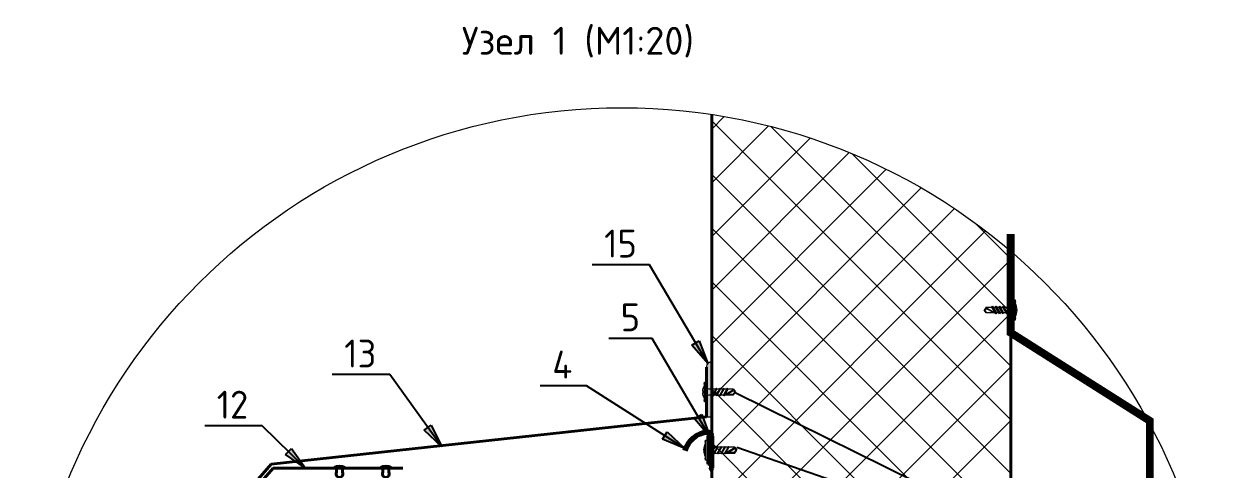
# Model space of a CAD drawing. Header units: millimetres. Extents: x -3689 to 2955806, y -724709 to -635850.
# Drawn here: x 2949023 to 2949623, y -718948 to -718725 of the extents above; entities that cross this region are included whole.
import ezdxf

# ---------------------------------------------------------------- set-up
doc = ezdxf.new("R2010")
doc.units = ezdxf.units.MM
for name, color, linetype, lineweight in [('_PP_Primary Line Continuous', 3, 'Continuous', 40), ('_Выноска', 7, 'Continuous', 15), ('гидроветрозащита', 10, 'Continuous', 70), ('Штрих Мин. Вата', 40, 'Continuous', 15)]:
    doc.layers.add(name, color=color, linetype=linetype, lineweight=lineweight)
doc.layers.add('S-METL', color=14, linetype='Continuous')
doc.layers.add('ФЭ', color=7, linetype='Continuous', lineweight=25, true_color=0xb8002e)
doc.styles.add('GOST-2.304_Type-B', font='')
doc.styles.add('PDF ISOCPEUR', font='isocpeur.ttf')
doc.styles.get('GOST-2.304_Type-B').set_extended_font_data('GOST Common')

# ---------------------------------------------------------------- blocks, each defined once
blk = doc.blocks.new('4.2x16')
at = {"lineweight": 0}
for p, q in [((-1.2, 5.3), (-1.2, -5.3)), ((14.88, 1.6), (16, 0))]:
    blk.add_line(p, q, dxfattribs=at)
for points in [[(-1.2, 3.6, 0.114819), (-2.1, 0.25), (-1.6, 0.25), (-1.6, -0.25), (-2.1, -0.25, 0.114819), (-1.2, -3.6)], [(0, -5.3), (0, 5.3, 0.414214), (-0.2, 5.5), (-1, 5.5, 0.414214), (-1.2, 5.3, 0.209763), (-1.2, 3.8)], [(0, 3.1, 0.414214), (1.5, 1.6), (3.3, 1.6), (3.59, 2.1)], [(14.23, -0.83, 0.131652), (14.88, -1.6), (16, 0), (14.23, -0.83), (9.88, 1.6), (14.88, 1.6), (14.72, 1.3), (15.72, -0.13)], [(-1.2, -3.8, 0.209763), (-1.2, -5.3, 0.414214), (-1, -5.5), (-0.2, -5.5, 0.414214), (0, -5.3)], [(5.15, -1.6), (1.5, -1.6, 0.414214), (0, -3.1)]]:
    blk.add_lwpolyline(points, format="xyb", dxfattribs=at)
for points in [[(0, -1.6), (0, -1.6), (0, 1.6)], [(3.59, 2.1), (5.44, -2.1)], [(3.88, 1.6), (5.3, 1.6)], [(5.59, 2.1), (7.44, -2.1)], [(5.88, 1.6), (7.3, 1.6)], [(7.59, 2.1), (9.44, -2.1)], [(7.88, 1.6), (9.3, 1.6)], [(14.72, 1.3), (11.03, 1.3), (14.57, -0.67)], [(7.15, -1.6), (5.73, -1.6)], [(9.15, -1.6), (7.73, -1.6)], [(11.15, -1.6), (9.73, -1.6)], [(11.73, -1.6), (11.44, -2.1)], [(14.88, -1.6), (11.73, -1.6)]]:
    blk.add_lwpolyline(points, dxfattribs=at)
for points in [[(3.59, 2.1), (5.73, -1.6), (5.44, -2.1), (3.3, 1.6)], [(5.3, 1.6), (5.59, 2.1), (7.73, -1.6), (7.44, -2.1)], [(7.3, 1.6), (7.59, 2.1), (9.73, -1.6), (9.44, -2.1)], [(9.59, 2.1), (11.44, -2.1), (9.3, 1.6), (9.59, 2.1), (11.73, -1.6)]]:
    blk.add_lwpolyline(points, close=True, dxfattribs=at)
blk = doc.blocks.new('*U385')
blk.add_blockref('4.2x16', (0, 0))

msp = doc.modelspace()

# ---------------------------------------------------------------- hatches: boundary and pattern name
for points in [[(2949365.85, -718895), (2949357.95, -718885.72), (2949361.6, -718883.58)], [(2949232.43, -718936.89), (2949223.71, -718928.38), (2949227.15, -718925.91)], [(2949367.12, -718932.01), (2949359.22, -718922.74), (2949362.87, -718920.59)], [(2949354.45, -718937.6), (2949343.2, -718932.94), (2949345.47, -718929.37)], [(2949164.18, -718947.49), (2949154.1, -718940.64), (2949157.06, -718937.61)]]:
    msp.add_hatch(color=256).paths.add_polyline_path(points, flags=0)
at = {"layer": '_Выноска'}
h = msp.add_hatch(color=256, dxfattribs=at)
h.set_gradient(color2=(0, 0, 0))
edge = h.paths.add_edge_path()
edge.add_line((2949365.27, -718896.79), (2949365.27, -718921.79))
edge.add_line((2949365.27, -718921.79), (2949367.86, -718921.79))
edge.add_line((2949367.86, -718921.79), (2949367.86, -718894.41))
edge.add_line((2949367.86, -718894.41), (2949367.27, -718894.41))
edge.add_arc((2949367.27, -718896.41), 2, 90, 180)
edge.add_line((2949365.27, -718896.41), (2949365.27, -718896.79))

# ---------------------------------------------------------------- linework, layer by layer
for p, q in [((2949336.73, -718845.39), (2949307.93, -718845.39)), ((2949365.85, -718895), (2949336.73, -718845.39)), ((2949338, -718882.41), (2949316.2, -718882.41)), ((2949367.12, -718932.01), (2949338, -718882.41)), ((2949357.95, -718885.72), (2949361.6, -718883.58)), ((2949361.6, -718883.58), (2949365.85, -718895)), ((2949365.85, -718895), (2949357.95, -718885.72)), ((2949206.34, -718900.59), (2949177.54, -718900.59)), ((2949232.43, -718936.89), (2949206.34, -718900.59)), ((2949305.09, -718906.14), (2949281.89, -718906.14)), ((2949354.45, -718937.6), (2949305.09, -718906.14)), ((2949379.67, -718909.5), (2949561.49, -718999.51)), ((2949223.71, -718928.38), (2949227.15, -718925.91)), ((2949227.15, -718925.91), (2949232.43, -718936.89)), ((2949359.22, -718922.74), (2949362.87, -718920.59)), ((2949367.12, -718932.01), (2949359.22, -718922.74)), ((2949362.87, -718920.59), (2949367.12, -718932.01)), ((2949142.37, -718926.27), (2949113.57, -718926.27)), ((2949164.18, -718947.49), (2949142.37, -718926.27)), ((2949232.43, -718936.89), (2949223.71, -718928.38)), ((2949343.2, -718932.94), (2949345.47, -718929.37)), ((2949345.47, -718929.37), (2949354.45, -718937.6)), ((2949154.1, -718940.64), (2949157.06, -718937.61)), ((2949157.06, -718937.61), (2949164.18, -718947.49)), ((2949354.45, -718937.6), (2949343.2, -718932.94)), ((2949380.4, -718937.04), (2949561.49, -718999.51)), ((2949164.18, -718947.49), (2949154.1, -718940.64))]:
    msp.add_line(p, q)
at = {"layer": '_PP_Primary Line Continuous', "ltscale": 10}
for p, q in [((2949367.86, -718770.02), (2949367.86, -718978.49)), ((2949517.86, -718978.49), (2949517.86, -718838.64))]:
    msp.add_line(p, q, dxfattribs=at)
at = {"layer": '_PP_Primary Line Continuous'}
for p, q in [((2949365.27, -718896.79), (2949365.27, -718921.79)), ((2949365.27, -718921.79), (2949146.95, -718945.49)), ((2949146.95, -718945.49), (2949120.77, -718975.5)), ((2949147.86, -718947.49), (2949123.25, -718975.71)), ((2949146.95, -718945.49), (2949146.95, -718945.49)), ((2949212.86, -718947.49), (2949147.86, -718947.49))]:
    msp.add_line(p, q, dxfattribs=at)
at = {"layer": '_PP_Primary Line Continuous', "color": 116, "true_color": 0x136734}
for points in [[(2949365.86, -718945.49), (2949367.86, -718945.49), (2949367.86, -718931.49), (2949365.86, -718931.49), (2949365.86, -718945.49)], [(2949365.86, -718931.49), (2949367.86, -718945.49), (2949367.86, -718931.49), (2949365.86, -718945.49)]]:
    msp.add_lwpolyline(points, dxfattribs=at)
for points in [[(2949178.66, -718947.24), (2949178.66, -718947.49), (2949179.66, -718947.49), (2949179.66, -718949.5, 1.795088), (2949182.66, -718949.5), (2949182.66, -718947.49), (2949183.66, -718947.49), (2949183.66, -718947.24, 0.29532)], [(2949201.91, -718947.24), (2949201.91, -718947.49), (2949202.91, -718947.49), (2949202.91, -718949.5, 1.795088), (2949205.91, -718949.5), (2949205.91, -718947.49), (2949206.91, -718947.49), (2949206.91, -718947.24, 0.29532)]]:
    msp.add_lwpolyline(points, format="xyb", close=True, dxfattribs=at)
at = {"layer": '_Выноска'}
for p, q in [((2949367.86, -718894.41), (2949367.27, -718894.41)), ((2949367.86, -718921.79), (2949367.86, -718894.41)), ((2949365.27, -718896.41), (2949365.27, -718896.79)), ((2949365.27, -718896.79), (2949365.27, -718896.79)), ((2949365.27, -718896.79), (2949365.27, -718921.79)), ((2949365.27, -718921.79), (2949367.86, -718921.79))]:
    msp.add_line(p, q, dxfattribs=at)
msp.add_circle((2949322.86, -719066.62), 300, dxfattribs=at)
msp.add_arc((2949367.27, -718896.41), 2, 90, 180, dxfattribs=at)
at = {"layer": 'гидроветрозащита'}
for p, q in [((2949365.64, -718929.54), (2949365.64, -718929.54)), ((2949365.64, -718929.54), (2949365.64, -718929.54)), ((2949367.86, -718947.49), (2949367.86, -718931.49)), ((2949367.86, -718947.49), (2949367.86, -718931.49))]:
    msp.add_line(p, q, dxfattribs=at)
for centre, radius, start, end in [((2949366.7, -718942.2), 12.7, 94.78202, 164.63115), ((2949366.7, -718942.2), 12.7, 94.78202, 164.63115), ((2949366, -718931.36), 1.86, 355.99069, 101.24219), ((2949366, -718931.36), 1.86, 355.99069, 101.24219), ((2949366.86, -718947.49), 1, 270, 0), ((2949366.86, -718947.49), 1, 270, 0)]:
    msp.add_arc(centre, radius, start, end, dxfattribs=at)
at = {"layer": 'ФЭ', "color": 219, "lineweight": 30, "true_color": 0x642165, "transparency": 33554687, "const_width": 3.96}
msp.add_lwpolyline([(2949517.86, -718830.05), (2949517.86, -718879.56), (2949587.62, -718923.78), (2949587.62, -719109.43)], dxfattribs=at)
at = {"layer": 'Штрих Мин. Вата', "linetype": 'Continuous'}
for p, q in [((2949367.86, -718777.3), (2949374.12, -718771.04)), ((2949517.86, -718923.19), (2949367.86, -718773.19)), ((2949367.86, -718804.24), (2949396.33, -718775.76)), ((2949367.86, -718831.18), (2949417.19, -718781.84)), ((2949517.86, -718896.25), (2949397.72, -718776.11)), ((2949367.86, -718858.12), (2949436.85, -718789.12)), ((2949517.86, -718869.31), (2949438.25, -718789.7)), ((2949367.86, -718885.06), (2949455.42, -718797.5)), ((2949517.86, -718950.13), (2949367.86, -718800.13)), ((2949367.86, -718912), (2949472.98, -718806.88)), ((2949367.86, -718938.94), (2949489.58, -718817.22)), ((2949517.86, -718977.07), (2949367.86, -718827.07)), ((2949367.86, -718965.88), (2949505.28, -718828.46)), ((2949517.86, -718842.37), (2949499.97, -718824.48)), ((2949382.19, -718978.49), (2949517.86, -718842.82)), ((2949492.34, -718978.49), (2949367.86, -718854.01)), ((2949409.13, -718978.49), (2949517.86, -718869.76)), ((2949465.4, -718978.49), (2949367.86, -718880.95)), ((2949436.07, -718978.49), (2949517.86, -718896.71)), ((2949438.46, -718978.49), (2949367.86, -718907.89)), ((2949463.01, -718978.49), (2949517.86, -718923.65)), ((2949411.52, -718978.49), (2949367.86, -718934.83))]:
    msp.add_line(p, q, dxfattribs=at)

# ---------------------------------------------------------------- block references
at = {"layer": 'S-METL', "yscale": 0.9090909090909092, "zscale": 0.9090909090909092}
for p, xscale, rotation in [((2949519.11, -718868.15), 0.9090909090909092, 180.0000000003209), ((2949365.27, -718909.29), -0.9090909090909092, 180), ((2949365.86, -718938.49), -0.9090909090909092, 180)]:
    msp.add_blockref('*U385', p, dxfattribs=dict(at, xscale=xscale, rotation=rotation))

# ---------------------------------------------------------------- texts
for s, style, p in [('Узел 1 (М1:20)', 'PDF ISOCPEUR', (2949242.48, -718739.99)), ('15', 'GOST-2.304_Type-B', (2949313.93, -718841.79)), ('5', 'GOST-2.304_Type-B', (2949322.2, -718878.81)), ('13', 'GOST-2.304_Type-B', (2949183.54, -718896.99)), ('4', 'GOST-2.304_Type-B', (2949287.89, -718902.54)), ('12', 'GOST-2.304_Type-B', (2949119.57, -718922.67))]:
    msp.add_text(s, height=14, dxfattribs=dict(style=style)).set_placement(p)

doc.saveas('drawing.dxf')
